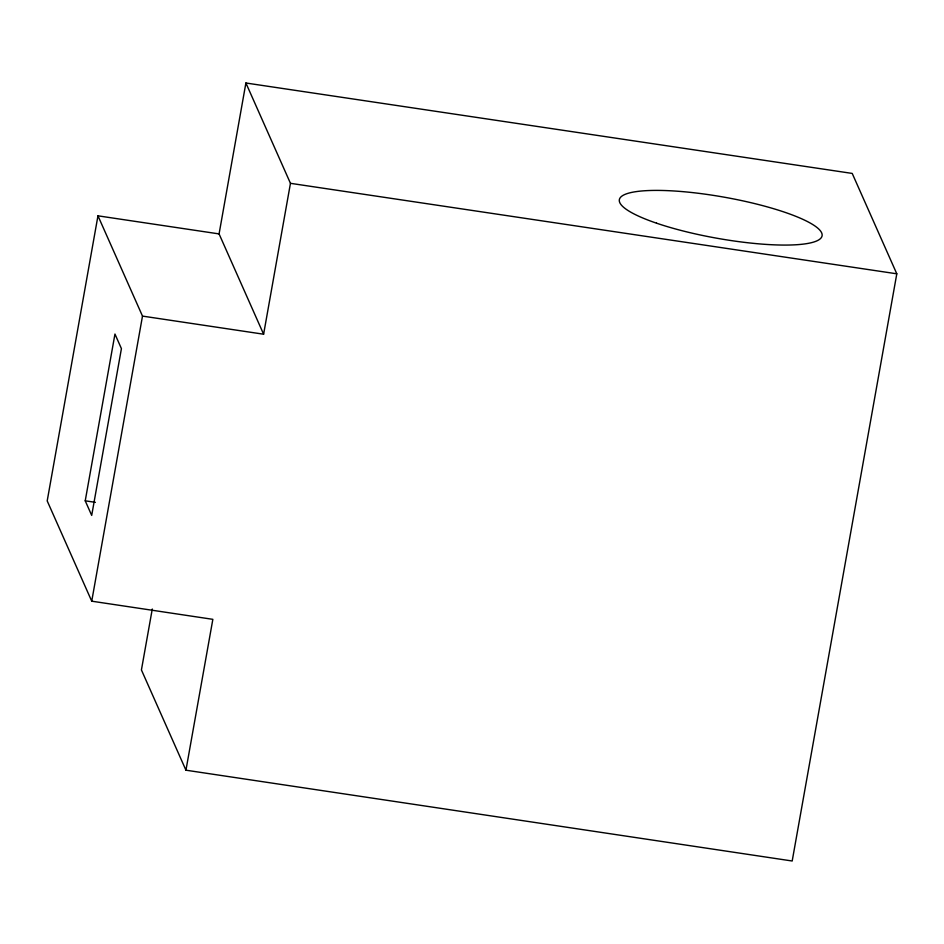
<?xml version="1.0" encoding="UTF-8"?>
<svg xmlns="http://www.w3.org/2000/svg" width="944" height="944" viewBox="0 0 944 944"><rect width="100%" height="100%" fill="white"/><g stroke="black" fill="none" stroke-linecap="round" stroke-linejoin="round"><path stroke-width="1.42" d="M97.964 215.822L47.2 500.91L91.733 601.186L212.848 619.335L185.944 770.198L792.193 860.999L896.8 273.807L852.22 173.425L245.9 83.001L219.079 233.911L263.612 334.211L142.497 316.098L97.964 215.822L219.079 233.911M85.231 500.816L114.956 334.046L121.422 348.631L91.698 515.4L85.231 500.816L95.391 502.338M91.733 601.186L142.497 316.098M152.279 609.01L141.423 669.945L185.944 770.198M263.612 334.211L290.457 183.325L245.9 83.001M290.457 183.325L896.8 273.807M656.528 223.173A102.967 20.851 10.1 0 0 820.867 238.171A102.967 20.851 10.1 0 0 684.86 191.821A102.967 20.851 10.1 0 0 656.528 223.173"/></g></svg>
